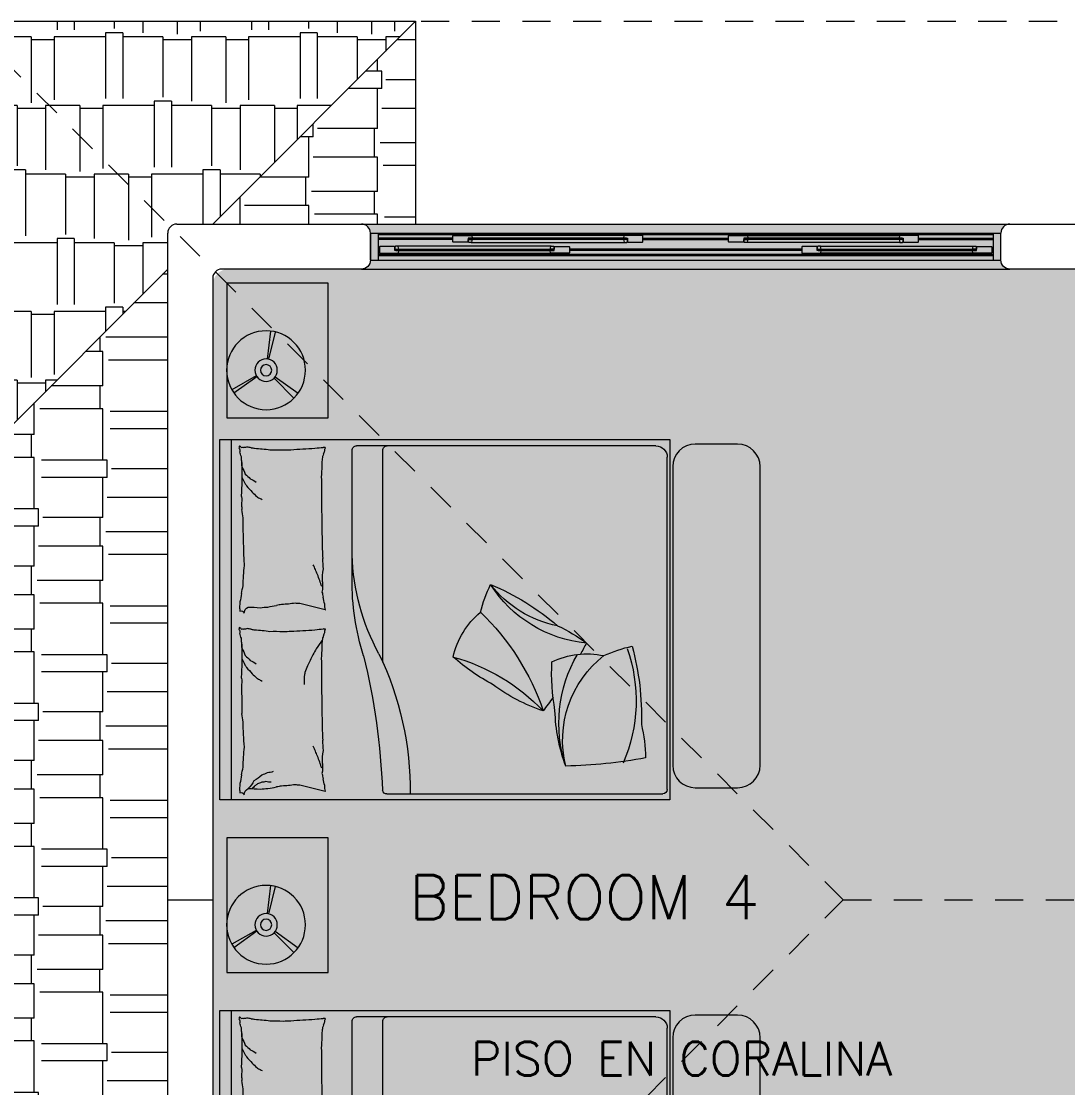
# Model space of a CAD drawing. Header units: metres. Extents: x 8 to 2416, y -346 to 476.
# Drawn here: x 207.661 to 212.309, y -177.247 to -172.513 of the extents above; entities that cross this region are included whole.
import ezdxf

# ---------------------------------------------------------------- set-up
doc = ezdxf.new("R2010")
doc.units = ezdxf.units.M
for name, pattern in [('0', [0]), ('CONTINU', [0]), ('CONTINUA', [0]), ('HIDDEN2', [0.1875, 0.125, -0.0625])]:
    doc.linetypes.add(name, pattern=pattern)
doc.layers.get('0').update_dxf_attribs({"color": 250, "linetype": '0', "lineweight": 20})
for name, color, linetype, lineweight in [('A-DOOR', 35, 'Continuous', 5), ('A-WALL', 250, 'Continuous', 20), ('baños', 140, 'Continuous', 0), ('cristales', 131, 'Continuous', 0), ('MOBILIARIOS', 252, 'Continuous', 0), ('puertas', 42, 'Continuous', 0), ('SE-3', 253, 'Continuous', 5), ('textos', 7, 'Continuous', 0)]:
    doc.layers.add(name, color=color, linetype=linetype, lineweight=lineweight)
doc.layers.add('Techos 1', color=7, linetype='HIDDEN2', lineweight=9, true_color=0x42391a)
doc.layers.add('Techos 2do', color=7, linetype='CONTINUA', lineweight=5, true_color=0x42391a)
doc.styles.get("Standard").update_dxf_attribs({"font": 'arial.ttf', "height": 0.1875})

# ---------------------------------------------------------------- blocks, each defined once
blk = doc.blocks.new('A$Ca0281d7f')
at = {"layer": 'MOBILIARIOS'}
for p, q in [((0.4005522663074998, 1.600000072819), (0.4005522663074714, 7.281900593625323e-08)), ((2.4005522663075, 1.600000072819), (0.4005522663074998, 1.600000072819)), ((0.4627218130564188, 1.571571602576057), (1.792472351629685, 1.571571602576057)), ((2.348180854970565, 7.281900593625323e-08), (2.348180854970565, 1.600000072819)), ((2.4005522663075, 7.281900593625323e-08), (2.4005522663075, 1.600000072819)), ((0.4127218130535084, 0.04581714813807025), (0.4127218130535084, 1.521571602580423)), ((1.675990495328142, 0.6110751425962649), (1.675990495328143, 1.551571602576057)), ((1.812472351629686, 0.9804640567684544), (1.812472351629686, 1.551571602576057)), ((1.962244760886392, 0.8501734682152744), (2.044814889822305, 0.8708299110161022)), ((1.932219182418635, 0.8426619810282716), (1.962244760886392, 0.8501734682152744)), ((1.962244760886392, 0.0441591523149043), (2.044814889822305, 0.06481559510845614)), ((0.4005522663074998, 7.281900593625323e-08), (2.4005522663075, 7.281900593625323e-08)), ((1.658061263160936, 0.02581714814127168), (0.432721813050307, 0.02581714814127167)), ((1.932219182418635, 0.03664766512790152), (1.962244760886392, 0.0441591523149043))]:
    blk.add_line(p, q, dxfattribs=at)
blk.add_lwpolyline([(0.1000016621426312, 1.578946357944119), (0.2883827195614685, 1.578946357944119, -0.414213562373095), (0.3883827195614913, 1.478946357944125), (0.3883827195614913, 0.1536651826133948, -0.414213562373095), (0.2883827195614685, 0.05366518261340048), (0.1000016621426312, 0.05366518261340048, -0.414213562373095), (1.662142608438444e-06, 0.1536651826133948), (1.662142608438444e-06, 1.478946357944125, -0.414213562373095)], format="xyb", close=True, dxfattribs=at)
for centre, radius, start, end in [((0.4627218130564188, 1.521571602580423), 0.05, 90, 180), ((1.655990495328143, 1.551571602576057), 0.02, 0, 90.00000000000001), ((1.792472351629685, 1.551571602576057), 0.02, 0, 90.00000000000001), ((1.930908347000809, 1.564069928611332), 0.001321023312922661, 286.6977659047689, 7.120393671104875), ((1.847289726859458, 1.538367251271609), 0.0874807337156975, 7.120393671104875, 16.22115114788595), ((1.935575146098131, 1.583269481076911), 0.01932936577007352, 260.0016419585787, 286.6977659047689), ((1.921494106864998, 1.244174827773293), 0.3211810663005845, 80.00164195857872, 86.49514232994571), ((2.287216853584255, 1.366557610165671), 0.1983336164097875, 97.68089670962777, 102.1094580315687), ((2.225899812111606, 1.806669367312622), 0.2460324298296742, 278.1334825947088, 282.1094580315687), ((2.289487410454171, 1.596634989265056), 0.03278844727572733, 248.5790157173075, 278.1334825947088), ((2.299965878818625, 1.549715945514379), 0.01559499963616461, 68.57901571730756, 111.990399069729), ((2.309848161633568, 1.565115424385056), 0.004278555704268702, 111.990399069729, 191.8930567863744), ((2.309022423033753, 1.571267352660414), 0.002318503280762332, 250.4360326307888, 11.89305678637437), ((2.339886878407128, 1.547634034245618), 0.02887700087184937, 149.3487451222086, 184.3025398218721), ((2.31446639823946, 1.57301441669091), 0.003419526399010452, 201.7883022298756, 250.4360326307888), ((2.338360548464266, 1.571676129499735), 0.02510997430044378, 184.3025398218721, 201.7883022298756), ((1.865905518397199, 1.514039204254857), 0.07672654245508678, 16.22115114788595, 27.28411723063636), ((1.983729483306092, 1.545559442859428), 0.04528945216353445, 192.869038036524, 207.2841172306364), ((2.089076234065146, 1.533892431713809), 0.14588121229112, 183.5739729966662, 192.869038036524), ((1.250567008232878, -12.05569610660774), 13.63555196031532, 86.49514232994571, 86.94504210728516), ((2.045243904213862, 0.189679265621578), 1.365227436036071, 86.94504210728516, 88.36691135833243), ((2.157885354944597, 0.8754123921270889), 0.6787269722582456, 88.36691135833243, 93.36874860142143), ((2.299263158654071, 0.6490026050768734), 0.9130531557024769, 93.36874860142143, 97.68089670962777), ((1.483450939283216, 1.550247114067076), 0.8207889043864385, 354.7408119783486, 358.0921132532728), ((2.257397857299225, 1.550410010483517), 0.05392039297186392, 329.3487451222086, 354.7408119783486), ((3.110858714099891, 1.507222666167706), 1.164013960197642, 180.2865448048574, 183.5739729966662), ((2.382288261259532, 1.418691676774813), 0.0992050227558066, 143.9136387707705, 164.0647579922563), ((0.8065882715173984, 1.459997491615411), 1.49427168971778, 358.0921132532728, 0.575740773740852), ((2.401054283110284, 1.484416846734291), 0.0992050227585521, 164.0647579922563, 184.2158775759119), ((7.666794500540277, 1.337815658090165), 5.718506036002936, 179.0296215215465, 180.2865448048574), ((2.296662380672501, 1.330170677773765), 0.09920502275485914, 108.4396515788457, 126.1766451282346), ((2.345453839757397, 1.365850094948598), 0.09920502275516621, 126.1766451282346, 143.9136387707705), ((2.508031540223897, 1.322552325221238), 0.2340218361334519, 152.760412370091, 159.1397179883683), ((2.563887685654777, 1.122214762547571), 0.3916486463265963, 136.1884922639235, 141.6114335728958), ((2.349531939174199, 1.358204751241772), 0.07678123187264828, 141.6114335728958, 152.760412370091), ((1.429888372354185, 1.337152876158996), 0.8732080458158228, 0.575740773740852, 4.801845673464552), ((2.306789231989683, 1.157025352050312), 0.2001861671677479, 113.0027692445334, 118.3167638750771), ((2.259620466161437, 1.302986889585497), 0.04931628471404679, 118.3167638750771, 129.0349358862812), ((2.398734358875231, 1.190500771585846), 0.2251969116392901, 129.0349358862812, 136.1884922639235), ((2.592470579221413, 1.333095662655012), 0.2897025545989886, 177.4614144787592, 184.8018456734646), ((15.92763142223353, 0.9969801491801036), 13.9827580160609, 178.7204725811328, 179.5242891090989), ((1.775232713488663, 1.344758116089849), 0.5292819795560268, 349.8101235023769, 353.9133047984918), ((2.453758205673807, 1.281887565414706), 0.1523768302813976, 169.8101235023769, 177.4614144787592), ((-1.477296690793708, 1.251068569847376), 3.77346295666114, 356.7918949885468, 0.0008172723834929364), ((3.157863860725342, 1.015143141442735), 1.216456855347276, 175.3824179551856, 177.3903699312741), ((0.8277370435674589, 1.118930506644887), 0.9852622038361045, 331.4328480126824, 358.1261301516859), ((0.5395216453335934, 1.137904528275016), 1.404763554196242, 355.3824179551855, 357.2509352236394), ((1.307282285067345, 1.337951127535547), 0.738666396783039, 334.6889261581309, 336.5155917176135), ((1.714338121631158, 0.9787187569466766), 0.2300529023409549, 357.2509352236394, 11.55856194959438), ((1.269391019662294, 1.246098731856677), 0.7386663969358387, 338.3422572362051, 340.5720183901779), ((1.288516404428378, 1.294760419144353), 0.7386663968077241, 336.5155917176135, 338.3422572362051), ((1.61348153438405, 0.9502335589725988), 0.6826847311036982, 0, 7.546851360023991), ((0.719037373253792, 1.258608141749764), 0.5655374270383083, 275.3391182013303, 327.6894906361663), ((1.653484976190207, -0.1157259505458484), 1.165187428752571, 113.064163725441, 130.3208599685709), ((0.8089507406057748, 1.252091323567046), 0.4879216160464532, 280.6986460918727, 322.6863775816319), ((0.7089047498612273, 0.7072337159073953), 0.5479890230446335, 13.20342704477801, 27.03622918731887), ((0.7419427912749148, 0.9666026182397616), 1.070619297177309, 342.196632877853, 0.7418357977156923), ((2.089118332181101, 0.9513342684598172), 0.1459110822094432, 173.5659464289486, 191.5585619495943), ((1.250272467209584, 1.19189316936658), 0.7386663969404011, 340.5720183901779, 342.8017791177252), ((2.063013652471568, 0.8845041512989553), 0.2422405746093392, 7.546851360023991, 15.74398358214191), ((1.714920970655953, 0.9375800425635532), 0.229668082843701, 342.6135877437062, 350.5158958166045), ((2.060432404469907, 0.886319071179372), 0.1197367658717637, 162.6135877437062, 173.5659464289486), ((2.60462267284413, 0.9610359939700572), 0.3047651663592303, 188.4371936823337, 195.7439835821419), ((1.664031313260352, 0.888229531251767), 0.2707516457540592, 350.5158958166045, 355.9170601351706), ((2.047963069949333, 0.938467937792069), 0.06771125242053372, 267.3351183681407, 284.0451939094079), ((2.156137928185785, 1.525143366381002), 0.6587817297258798, 261.9949491947997, 267.3351183681407), ((2.192515356183435, 1.17703595107136), 0.3171219007145616, 257.8016206814324, 261.9949491947997), ((1.999976908629037, -0.006459170223621413), 0.8820328122766421, 77.80162068143241, 80.31563361171794), ((2.18634792781188, 0.6516801589908425), 0.203978832723049, 80.31563361171794, 90), ((2.274054945011017, 0.3638280418102511), 0.4918309499015451, 90, 96.23236461263444), ((2.258462450184311, 0.8252339670519575), 0.03418623553405789, 4.400209094151162, 63.41947899331191), ((2.472423875880054, 0.8783412022470145), 0.1611327186373747, 180, 188.4371936823337), ((2.401690473788335, 0.8370283166526349), 0.09039931654700195, 168.7276231168172, 180), ((1.987478650497047, 0.05083347057680776), 1.07980361287772, 133.6305735890338, 161.4287965004251), ((1.014803268453812, 0.556660524157823), 0.3575412638158377, 12.47818912100046, 50.4625377682406), ((1.931304655126155, 0.8427272614656829), 0.0009168542464135526, 355.9170601351706, 104.0449372957391), ((2.305418753422714, 0.8252914324924348), 0.01312400763468531, 63.41947899331191, 168.7276231168172), ((1.212752576489998, 0.1087952108895563), 0.734038826198371, 115.2590094572144, 126.9351438086379), ((1.930908347000809, 0.7580556127109617), 0.001321023312922661, 286.6977659047689, 7.120393671104875), ((1.935575146098131, 0.7772551651692652), 0.01932936577007352, 260.0016419585787, 286.6977659047689), ((1.921494106864998, 0.4381605118729226), 0.3211810663005845, 80.00164195857872, 86.49514232994571), ((2.225899812111606, 1.000655051412252), 0.2460324298296742, 278.1334825947088, 282.1094580315687), ((2.289487410454171, 0.7906206733646854), 0.03278844727572733, 248.5790157173075, 278.1334825947088), ((2.299965878818625, 0.7437016296140087), 0.01559499963616461, 68.57901571730756, 111.990399069729), ((2.309848161633568, 0.7591011084846855), 0.004278555704268702, 111.990399069729, 191.8930567863744), ((2.309022423033753, 0.7652530367527675), 0.002318503280762332, 250.4360326307888, 11.89305678637437), ((2.31446639823946, 0.7670001007905398), 0.003419526399010452, 201.7883022298756, 250.4360326307888), ((2.338360548464266, 0.7656618135993654), 0.02510997430044378, 184.3025398218721, 201.7883022298756), ((1.847289726859458, 0.7323529353712388), 0.0874807337156975, 7.120393671104875, 16.22115114788595), ((1.865905518397199, 0.7080248883544868), 0.07672654245508678, 16.22115114788595, 27.28411723063636), ((1.983729483306092, 0.739545126959058), 0.04528945216353445, 192.869038036524, 207.2841172306364), ((2.089076234065146, 0.7278781158134393), 0.14588121229112, 183.5739729966662, 192.869038036524), ((1.250567008232878, -12.86171042250811), 13.63555196031532, 86.49514232994571, 86.94504210728516), ((2.045243904213862, -0.6163350502787921), 1.365227436036071, 86.94504210728516, 88.36691135833243), ((2.157885354944597, 0.06939807622671879), 0.6787269722582456, 88.36691135833243, 93.36874860142143), ((2.299263158654071, -0.1570117108234967), 0.9130531557024769, 93.36874860142143, 97.68089670962777), ((2.287216853584255, 0.5605432942580251), 0.1983336164097875, 97.68089670962777, 102.1094580315687), ((1.483450939283216, 0.7442327981667063), 0.8207889043864385, 354.7408119783486, 358.0921132532728), ((2.257397857299225, 0.7443956945831474), 0.05392039297186392, 329.3487451222086, 354.7408119783486), ((2.339886878407128, 0.7416197183452482), 0.02887700087184937, 149.3487451222086, 184.3025398218721), ((1.692277236501519, 0.3725672337854206), 1.165187428752538, 164.6277789282897, 181.884475612569), ((1.239371163168522, 0.4390115582167794), 0.6885086632900638, 160.2936131652849, 203.6413989523028), ((0.4604599939066754, 0.1442676555119845), 0.5479890230446278, 64.76704225177608, 78.59984479860805), ((2.713450226017863, 1.724725997820686), 2.197681049768976, 207.9248167912816, 209.379302400377), ((2.562351897781923, 1.096961296189477), 0.7286236185014265, 212.1349795991576, 215.8262850843881), ((3.110858714099891, 0.7012083502600603), 1.164013960197642, 180.2865448048574, 183.5739729966662), ((2.251383145428122, 0.8099680821074458), 0.3126399225708171, 206.4984803909256, 212.1349795991576), ((2.382288261259532, 0.6126773608744429), 0.0992050227558066, 143.9136387707705, 164.0647579922563), ((0.8065882715173984, 0.6539831757150409), 1.49427168971778, 358.0921132532728, 0.575740773740852), ((2.401054283110284, 0.678402530833921), 0.0992050227585521, 164.0647579922563, 184.2158775759119), ((0.7685641858061496, 0.2902744933266234), 0.3575412638158535, 64.04180470951874, 102.0261533727548), ((0.4001470022722566, 0.2637450909273041), 0.477423770499153, 346.1849443967824, 52.00165680441537), ((0.2856818955279374, 0.3396917153180851), 0.6084857367817972, 341.8100456859929, 30.1351208540247), ((1.593916695530475, -0.2048185179852141), 0.8697011065324164, 105.3360114569662, 136.4192719469313), ((0.7150106182253295, 1.37888744980174), 0.9879482404763767, 298.497114200112, 311.0565683714501), ((2.945189197816354, 0.04363191772549069), 1.390272332979946, 154.2426611098885, 180.7342007897885), ((4.770279207360864, -0.08757317867153436), 3.095527693941272, 166.4201152723858, 177.6238450856754), ((7.666794500540277, 0.5318013421825185), 5.718506036002936, 179.0296215215465, 180.2865448048574), ((3.291756822459433, 1.23368023969357), 1.432285134951083, 204.3265278298851, 206.4984803909256), ((2.296662380672501, 0.5241563618733949), 0.09920502275485914, 108.4396515788457, 126.1766451282346), ((2.345453839757397, 0.5598357790482282), 0.09920502275516621, 126.1766451282346, 143.9136387707705), ((2.508031540223897, 0.5165380093208682), 0.2340218361334519, 152.760412370091, 159.1397179883683), ((-0.06184992013544965, 0.5665807781655615), 0.987948240476393, 350.060729459472, 2.620183578971173), ((2.48395849347537, 0.7735057795840135), 0.5066465191820224, 200.6742811174504, 204.3265278298851), ((2.563887685654777, 0.3162004466472013), 0.3916486463265963, 136.1884922639235, 141.6114335728958), ((2.349531939174199, 0.5521904353414016), 0.07678123187264828, 141.6114335728958, 152.760412370091), ((1.429888372354185, 0.5311385602586256), 0.8732080458158228, 0.575740773740852, 4.801845673464552), ((2.080122567605144, 0.5689272904024278), 0.05797391510516451, 184.0827718428247, 200.6742811174504), ((2.297412239969276, 0.5315892275216925), 0.2720537801698949, 176.444800906154, 184.0827718428247), ((2.306789231989683, 0.3510110361499414), 0.2001861671677479, 113.0027692445334, 118.3167638750771), ((2.259620466161437, 0.4969725736851274), 0.04931628471404679, 118.3167638750771, 129.0349358862812), ((2.398734358875231, 0.3844864556854759), 0.2251969116392901, 129.0349358862812, 136.1884922639235), ((2.592470579221413, 0.5270813467473658), 0.2897025545989886, 177.4614144787592, 184.8018456734646), ((0.7159866387610747, 1.142054533290692), 0.7873704550455742, 288.3526557755955, 306.6851189477708), ((15.92763142223353, 0.1909658332797335), 13.9827580160609, 178.7204725811328, 179.5242891090989), ((7.623097816236395, 0.3429673117032905), 5.321714649111766, 178.2785893536982, 179.5730534984846), ((2.713450226017863, 1.724725997820686), 2.197681049769391, 215.296571622571, 217.2418249850506), ((0.1242677700302517, 0.4201192188296857), 0.7873704550456012, 339.9162712835639, 358.2487342976876), ((1.775232713488663, 0.438743800189485), 0.5292819795560268, 349.8101235023769, 353.9133047984918), ((1.242430833162921, 0.1669145812806249), 0.7340388261984049, 166.8226250241524, 178.4987590973946), ((1.247181670086434, 0.3451080789772902), 1.048984595397113, 353.9133047984918, 0), ((3.157863860725342, 0.2091288255423649), 1.216456855347276, 175.3824179551856, 177.3903699312741), ((0.5395216453335934, 0.3318902123746454), 1.404763554196242, 355.3824179551855, 357.2509352236394), ((1.307282285067345, 0.5319368116351768), 0.738666396783039, 334.6889261581309, 336.5155917176135), ((1.714338121631158, 0.1727044410463066), 0.2300529023409549, 357.2509352236394, 11.55856194959438), ((1.269391019662294, 0.4400844159563064), 0.7386663969358387, 338.3422572362051, 340.5720183901779), ((1.288516404428378, 0.488746103243983), 0.7386663968077241, 336.5155917176135, 338.3422572362051), ((1.61348153438405, 0.1442192430722287), 0.6826847311036982, 0, 7.546851360023991), ((0.9095757796404143, 2.346945144552055), 2.197681049768874, 259.4884322622704, 268.8054403603537), ((2.089118332181101, 0.1453199525594471), 0.1459110822094432, 173.5659464289486, 191.5585619495943), ((1.250272467209584, 0.3858788534662096), 0.7386663969404011, 340.5720183901779, 342.8017791177252), ((2.063013652471568, 0.07848983539858523), 0.2422405746093392, 7.546851360023991, 15.74398358214191), ((2.060432404469907, 0.08030475527900194), 0.1197367658717637, 162.6135877437062, 173.5659464289486), ((2.202821795735076, 0.2590783723671564), 0.1399446217354686, 253.4850240281281, 264.368873646946), ((2.253489871124771, 0.2440553979931508), 0.1399446217330947, 242.6011743337098, 253.4850240281281), ((2.312832621531129, 0.2086711799083503), 0.1399446217408161, 224.902383605114, 242.6011743337098), ((2.60462267284413, 0.1550216780696871), 0.3047651663592303, 188.4371936823337, 195.7439835821419), ((1.664031313260352, 0.08221521535139686), 0.2707516457540592, 350.5158958166045, 355.9170601351706), ((1.714920970655953, 0.1315657266631831), 0.229668082843701, 342.6135877437062, 350.5158958166045), ((2.047963069949333, 0.132453621891699), 0.06771125242053372, 267.3351183681407, 284.0451939094079), ((2.156137928185785, 0.7191290504806318), 0.6587817297258798, 261.9949491947997, 267.3351183681407), ((2.192515356183435, 0.3710216351709903), 0.3171219007145616, 257.8016206814324, 261.9949491947997), ((1.999976908629037, -0.8124734861239915), 0.8820328122766421, 77.80162068143241, 80.31563361171794), ((2.172423245226241, 0.1694931877745773), 0.09153263705200516, 270, 284.6851066588472), ((2.18634792781188, -0.1543341569095276), 0.203978832723049, 80.31563361171794, 90), ((2.213708380311004, 0.1341243629603639), 0.05616381224046976, 251.2201011069947, 270), ((2.290096028112316, 0.2687991215234149), 0.2055588306124303, 248.1850764519421, 251.2201011069947), ((2.274054945011017, -0.442186274090119), 0.4918309499015451, 90, 96.23236461263444), ((2.288621753964549, 0.2107218384289524), 0.1510926614711583, 244.6448831645178, 248.1850764519421), ((2.267294238264299, 0.1098850029911489), 0.0526082136424462, 228.5570937573442, 244.6448831645178), ((2.317215637945196, 0.1154941416852751), 0.08985455834404225, 216.2640674223085, 228.5570937573442), ((2.372897710201073, 0.1484010724188636), 0.139944621739241, 207.2035924719159, 224.902383605114), ((2.258462450184311, 0.01921965115158741), 0.03418623553405789, 4.400209094151162, 63.41947899331191), ((2.472423875880054, 0.07232688634664441), 0.1611327186373747, 180, 188.4371936823337), ((2.401690473788335, 0.03101400075226479), 0.09039931654700195, 168.7276231168172, 180), ((0.432721813050307, 0.04581714813807025), 0.02, 180, 270), ((1.658061263160936, 0.04581714813807025), 0.02, 270, 345.3737783331061), ((1.931304655126155, 0.03671294556531279), 0.0009168542464135526, 355.9170601351706, 104.0449372957391), ((2.305418753422714, 0.01927711659206466), 0.01312400763468531, 63.41947899331191, 168.7276231168172)]:
    blk.add_arc(centre, radius, start, end, dxfattribs=at)
blk = doc.blocks.new('A$C8346a57b')
at = {"layer": 'MOBILIARIOS'}
for p, q in [((0.2641287017831928, 0.2603988280359886), (0.2338117486578994, 0.381666640551714)), ((0.2700537463097135, 0.2615055968606725), (0.2545494044825318, 0.3855403314490218)), ((0.2355688094758079, 0.1828297933432736), (0.1338521255747764, 0.1101750191272117)), ((0.2409001439809799, 0.176536363968637), (0.1525117963319644, 0.08814801631962155)), ((0.3169421565980883, 0.1828297933432736), (0.4186588404991198, 0.1101750191272117)), ((0.3196676401421428, 0.1870847561120286), (0.4281980329105863, 0.125067388817854))]:
    blk.add_line(p, q, dxfattribs=at)
blk.add_lwpolyline([(-1.919638179970207e-06, 0.5982902986837644), (0.4499968336383517, 0.5982902986837644), (0.4499968336383517, -6.792788553866558e-11), (-1.919638179970207e-06, -6.792788553866558e-11)], close=True, dxfattribs=at)
for radius in [0.1750000000000007, 0.05000000000000071, 0.02500000000000213]:
    blk.add_circle((0.2762554830405861, 0.2118917030282432), radius, dxfattribs=at)
blk = doc.blocks.new('PL BASE 2N NASAS 09')
at = {"layer": 'A-DOOR'}
for p, q in [((159.2078462701105, -5.211728172700223), (162.0878462222163, -5.211729141267413)), ((159.2478462497151, -5.251687779242314), (159.2818463287272, -5.251687779242314)), ((159.2478463273079, -5.371687781104417), (159.2478462737323, -5.251687779242314)), ((159.281846330908, -5.251687779242314), (159.2818463198535, -5.371687781104417)), ((159.2818463287272, -5.251687779242314), (162.0138461983684, -5.251687856661786)), ((162.0138461954508, -5.251687856661786), (162.0138462099312, -5.37168778110441)), ((162.0138461983684, -5.251687856661786), (162.0478462615466, -5.251687856661786)), ((162.0478462139281, -5.37168778110441), (162.0478462569343, -5.251687856661786)), ((159.6138464034086, -5.264187779645791), (159.6153464034434, -5.26268777961101)), ((159.6138464034086, -5.29118777955625), (159.6138464034086, -5.264187779645791)), ((159.6153464034428, -5.292687779590661), (159.6138464034083, -5.291187779555937)), ((159.6153464034434, -5.26268777961101), (159.6959777892851, -5.262687779609333)), ((159.6803464049509, -5.292687779589411), (159.6153464034428, -5.292687779590661)), ((159.6818464049857, -5.29118777955463), (159.6803464049509, -5.292687779589411)), ((159.6993464053903, -5.273687779864215), (159.6818464049859, -5.273687779865153)), ((159.6818464049859, -5.273687779865153), (159.6818464049857, -5.29118777955463)), ((159.6818464050086, -5.27668777921647), (159.6868464051297, -5.276687779934004)), ((159.6818464050086, -5.276687779934004), (159.6868464051297, -5.27668777921647)), ((159.6868464051297, -5.274687779172407), (159.6928464052401, -5.278687779978068)), ((159.6868464051297, -5.278687779981706), (159.6928464052401, -5.274687779172407)), ((159.6950781023845, -5.293687779867494), (160.3766146895027, -5.293687779867494)), ((159.6959777892851, -5.262687779609333), (159.6978406721717, -5.264143223232448)), ((160.375715002559, -5.262687779607372), (159.6959777893283, -5.262687779607372)), ((159.6978406721717, -5.264143223232448), (159.6998464054019, -5.272187779829434)), ((159.6998464054019, -5.273187779852602), (159.6993464053903, -5.273687779864215)), ((159.6998464054019, -5.272187779829434), (159.6998464054019, -5.273187779852602)), ((160.3738521196574, -5.264143223232448), (160.3718463864271, -5.272187779829434)), ((160.3718463864271, -5.272187779829434), (160.3718463864271, -5.273187779852602)), ((160.3718463864271, -5.273187779852602), (160.3723463864387, -5.273687779864215)), ((160.3723463864387, -5.273687779864215), (160.3898463868431, -5.273687779865153)), ((160.375715002544, -5.262687779609333), (160.3738521196574, -5.264143223232448)), ((160.4563463883856, -5.26268777961101), (160.375715002544, -5.262687779609333)), ((160.3848463867575, -5.274687779172407), (160.3788463865889, -5.278687779978068)), ((160.3848463867575, -5.278687779981706), (160.3788463865889, -5.274687779172407)), ((160.3898463868204, -5.27668777921647), (160.3848463867575, -5.276687779934004)), ((160.3898463868204, -5.276687779934004), (160.3848463867575, -5.27668777921647)), ((160.3898463868431, -5.273687779865153), (160.3898463868433, -5.29118777955463)), ((160.3898463868433, -5.29118777955463), (160.3913463868781, -5.292687779589411)), ((160.3913463868781, -5.292687779589411), (160.4563463883862, -5.292687779590661)), ((160.4578463884204, -5.264187779645791), (160.4563463883856, -5.26268777961101)), ((160.4563463883862, -5.292687779590661), (160.4578463884207, -5.291187779555937)), ((160.4578463884203, -5.29118777955625), (160.4578463884204, -5.264187779645791)), ((160.8378461228413, -5.264187779645791), (160.8393461228761, -5.26268777961101)), ((160.8378461228414, -5.29118777955625), (160.8378461228413, -5.264187779645791)), ((160.8393461228755, -5.292687779590661), (160.837846122841, -5.291187779555937)), ((160.8393461228761, -5.26268777961101), (160.9199775087178, -5.262687779609333)), ((160.9043461243836, -5.292687779589411), (160.8393461228755, -5.292687779590661)), ((160.9058461244184, -5.29118777955463), (160.9043461243836, -5.292687779589411)), ((160.923346124823, -5.273687779864215), (160.9058461244186, -5.273687779865153)), ((160.9058461244186, -5.273687779865153), (160.9058461244184, -5.29118777955463)), ((160.9058461244413, -5.27668777921647), (160.9108461245042, -5.276687779934004)), ((160.9058461244413, -5.276687779934004), (160.9108461245042, -5.27668777921647)), ((160.9108461245042, -5.274687779172407), (160.9168461246728, -5.278687779978068)), ((160.9108461245042, -5.278687779981706), (160.9168461246728, -5.274687779172407)), ((161.6006144088771, -5.293687779867494), (160.919077821759, -5.293687779867494)), ((160.9199775087178, -5.262687779609333), (160.9218403916044, -5.264143223232448)), ((160.9199775087027, -5.262687779607372), (161.5997147219334, -5.262687779607372)), ((160.9218403916044, -5.264143223232448), (160.9238461248346, -5.272187779829434)), ((160.9238461248346, -5.273187779852602), (160.923346124823, -5.273687779864215)), ((160.9238461248346, -5.272187779829434), (160.9238461248346, -5.273187779852602)), ((161.59785183909, -5.264143223232448), (161.5958461058597, -5.272187779829434)), ((161.5958461058597, -5.272187779829434), (161.5958461058597, -5.273187779852602)), ((161.5958461058597, -5.273187779852602), (161.5963461058713, -5.273687779864215)), ((161.5963461058713, -5.273687779864215), (161.6138461062757, -5.273687779865153)), ((161.5997147219766, -5.262687779609333), (161.59785183909, -5.264143223232448)), ((161.6803461078183, -5.26268777961101), (161.5997147219766, -5.262687779609333)), ((161.6088461061319, -5.274687779172407), (161.6028461060216, -5.278687779978068)), ((161.608846106132, -5.278687779981706), (161.6028461060216, -5.274687779172407)), ((161.613846106253, -5.27668777921647), (161.608846106132, -5.276687779934004)), ((161.613846106253, -5.276687779934004), (161.6088461061319, -5.27668777921647)), ((161.6138461062757, -5.273687779865153), (161.613846106276, -5.29118777955463)), ((161.613846106276, -5.29118777955463), (161.6153461063107, -5.292687779589411)), ((161.6153461063107, -5.292687779589411), (161.6803461078188, -5.292687779590661)), ((161.681846107853, -5.264187779645791), (161.6803461078183, -5.26268777961101)), ((161.6803461078188, -5.292687779590661), (161.6818461078533, -5.291187779555937)), ((161.681846107853, -5.29118777955625), (161.681846107853, -5.264187779645791)), ((159.2893463216411, -5.310687811383669), (159.2878463216066, -5.312187811418394)), ((159.2878463216066, -5.312187811418394), (159.2878463216113, -5.339187811332987)), ((159.2878463216069, -5.339187811328539), (159.2893463216416, -5.34068781136332)), ((159.3543463231492, -5.31068781138492), (159.2893463216411, -5.310687811383669)), ((159.2893463216416, -5.34068781136332), (159.3699777074833, -5.340687811364997)), ((159.355846323184, -5.312187811419701), (159.3543463231492, -5.31068781138492)), ((159.3558463231842, -5.329687811109178), (159.355846323184, -5.312187811419701)), ((159.3558463232069, -5.326687811757861), (159.3608463232698, -5.326687811040326)), ((159.3558463232069, -5.326687811040326), (159.3608463232698, -5.326687811757861)), ((159.3733463235886, -5.329687811110116), (159.3558463231842, -5.329687811109178)), ((159.3608463232698, -5.328687811801924), (159.3668463234383, -5.324687810996263)), ((159.3608463232698, -5.324687810992625), (159.3668463234383, -5.328687811801924)), ((160.0506146076428, -5.309687811106837), (159.3690780205246, -5.309687811106837)), ((159.3699777074833, -5.340687811364997), (159.3718405903699, -5.339232367741882)), ((159.3699777074683, -5.340687811366958), (160.049714920699, -5.340687811366958)), ((159.3718405903699, -5.339232367741882), (159.3738463236002, -5.331187811144897)), ((159.3738463236002, -5.330187811121728), (159.3733463235886, -5.329687811110116)), ((159.3738463236002, -5.331187811144897), (159.3738463236002, -5.330187811121728)), ((160.0458463046253, -5.330187811121728), (160.0463463046369, -5.329687811110116)), ((160.0458463046253, -5.331187811144897), (160.0458463046253, -5.330187811121728)), ((160.0478520378556, -5.339232367741882), (160.0458463046253, -5.331187811144897)), ((160.0463463046369, -5.329687811110116), (160.0638463050413, -5.329687811109178)), ((160.0497149207422, -5.340687811364997), (160.0478520378556, -5.339232367741882)), ((160.1303463065839, -5.34068781136332), (160.0497149207422, -5.340687811364997)), ((160.0588463048976, -5.328687811801924), (160.0528463047872, -5.324687810996263)), ((160.0588463048976, -5.324687810992625), (160.0528463047872, -5.328687811801924)), ((160.0638463050186, -5.326687811757861), (160.0588463048976, -5.326687811040326)), ((160.0638463050186, -5.326687811040326), (160.0588463048976, -5.326687811757861)), ((160.0638463050416, -5.312187811419701), (160.0653463050763, -5.31068781138492)), ((160.0638463050413, -5.329687811109178), (160.0638463050416, -5.312187811419701)), ((160.0653463050763, -5.31068781138492), (160.1303463065844, -5.310687811383669)), ((160.1318463066187, -5.312187811418834), (160.1303463065839, -5.310687811384053)), ((160.1318463066187, -5.339187811328539), (160.1303463065839, -5.34068781136332)), ((160.1318463066186, -5.312187811418791), (160.1318463066187, -5.339187811328539)), ((161.1638462046431, -5.312187811418834), (161.1653462046778, -5.310687811384053)), ((161.1638462046431, -5.312187811418791), (161.1638462046431, -5.339187811328539)), ((161.1638462046431, -5.339187811328539), (161.1653462046778, -5.34068781136332)), ((161.2303462061854, -5.31068781138492), (161.1653462046773, -5.310687811383669)), ((161.1653462046778, -5.34068781136332), (161.2459775905195, -5.340687811364997)), ((161.2318462062201, -5.312187811419701), (161.2303462061854, -5.31068781138492)), ((161.2318462062204, -5.329687811109178), (161.2318462062201, -5.312187811419701)), ((161.2318462062431, -5.326687811757861), (161.2368462063641, -5.326687811040326)), ((161.2318462062431, -5.326687811040326), (161.2368462063641, -5.326687811757861)), ((161.2493462066248, -5.329687811110116), (161.2318462062204, -5.329687811109178)), ((161.2368462063641, -5.328687811801924), (161.2428462064745, -5.324687810996263)), ((161.2368462063641, -5.324687810992625), (161.2428462064745, -5.328687811801924)), ((161.2450779036189, -5.309687811106837), (161.9266144907371, -5.309687811106837)), ((161.2459775905195, -5.340687811364997), (161.2478404734061, -5.339232367741882)), ((161.9257148037934, -5.340687811366958), (161.2459775905627, -5.340687811366958)), ((161.2478404734061, -5.339232367741882), (161.2498462066364, -5.331187811144897)), ((161.2498462066364, -5.330187811121728), (161.2493462066248, -5.329687811110116)), ((161.2498462066364, -5.331187811144897), (161.2498462066364, -5.330187811121728)), ((161.9218461876615, -5.330187811121728), (161.9223461876731, -5.329687811110116)), ((161.9218461876615, -5.331187811144897), (161.9218461876615, -5.330187811121728)), ((161.9238519208917, -5.339232367741882), (161.9218461876615, -5.331187811144897)), ((161.9223461876731, -5.329687811110116), (161.9398461880774, -5.329687811109178)), ((161.9257148037783, -5.340687811364997), (161.9238519208917, -5.339232367741882)), ((162.00634618962, -5.34068781136332), (161.9257148037783, -5.340687811364997)), ((161.9348461879919, -5.328687811801924), (161.9288461878234, -5.324687810996263)), ((161.9348461879919, -5.324687810992625), (161.9288461878234, -5.328687811801924)), ((161.9398461880548, -5.326687811757861), (161.9348461879919, -5.326687811040326)), ((161.9398461880548, -5.326687811040326), (161.9348461879919, -5.326687811757861)), ((161.9398461880777, -5.312187811419701), (161.9413461881125, -5.31068781138492)), ((161.9398461880774, -5.329687811109178), (161.9398461880777, -5.312187811419701)), ((161.9413461881125, -5.31068781138492), (162.0063461896206, -5.310687811383669)), ((162.0063461896206, -5.310687811383669), (162.0078461896551, -5.312187811418394)), ((162.0078461896548, -5.339187811328539), (162.00634618962, -5.34068781136332)), ((162.0078461896551, -5.312187811418394), (162.0078461896503, -5.339187811332987)), ((159.2478463230579, -5.371687781104417), (159.2818463227443, -5.371687781104417)), ((159.2818463213325, -5.351687811363544), (162.0138462057631, -5.351687811363544)), ((159.2818463287272, -5.371687781104416), (162.0138461983684, -5.371687858523888)), ((162.0138462099312, -5.37168778110441), (162.0478462585484, -5.37168778110441)), ((159.2078463135494, -5.411728172700233), (162.087529652632, -5.411726697949229))]:
    blk.add_line(p, q, dxfattribs=at)
at = {"layer": 'A-DOOR', "color": 8}
for p, q in [((159.2818463185935, -5.257687779227606), (162.0138461988121, -5.257687856718082)), ((159.6138464034086, -5.274688794425625), (159.2818463270264, -5.274688681098436)), ((159.6138464034086, -5.280687779670455), (159.2818463265828, -5.28068766634328)), ((160.4578463884786, -5.274688794425625), (160.8378461228413, -5.274688692175598)), ((160.4578463884786, -5.280687779670455), (160.8378461228413, -5.280687677420442)), ((161.681846123687, -5.274688794425625), (162.0138462000693, -5.274688681098436)), ((161.681846123687, -5.280687779670455), (162.0138462005129, -5.28068766634328)), ((159.2818463231397, -5.345687811363543), (162.0138462053195, -5.345687811363543)), ((161.1638462046431, -5.322687822003598), (160.1318463066186, -5.322687821107959)), ((161.1638462046431, -5.328687026617356), (160.1318463066186, -5.328686692305478))]:
    blk.add_line(p, q, dxfattribs=at)
at = {"layer": 'A-DOOR'}
for points in [[(159.6818464050086, -5.276687779220108), (159.6868464051297, -5.276687779220108), (159.6868464051297, -5.276687779934004), (159.6818464050086, -5.276687779934004)], [(160.3848463867575, -5.274687779172407), (159.6868464051297, -5.274687779172407), (159.6868464051297, -5.278687779264171), (160.3848463867575, -5.278687779264171)], [(159.6868464051297, -5.274687779172407), (159.6928464052401, -5.274687779172407), (159.6928464052401, -5.278687779981706), (159.6868464051297, -5.278687779981706)], [(159.6993464054324, -5.273687779864272), (159.6873464051534, -5.273687779864272), (159.6873464051534, -5.274687779886303), (159.6993464054324, -5.274687779886303)], [(159.6993464054324, -5.278687779264171), (159.6873464051534, -5.278687779264171), (159.6873464051534, -5.279687779289841), (159.6993464054324, -5.279687779289841)], [(159.6928464052401, -5.274687779172407), (159.6978464053611, -5.274687779172407), (159.6978464053611, -5.278687779981706), (159.6928464052401, -5.278687779981706)], [(160.3723463864548, -5.273687779864272), (160.3843463867338, -5.273687779864272), (160.3843463867338, -5.274687779886303), (160.3723463864548, -5.274687779886303)], [(160.3723463864548, -5.278687779264171), (160.3843463867338, -5.278687779264171), (160.3843463867338, -5.279687779289841), (160.3723463864548, -5.279687779289841)], [(160.3788463865889, -5.274687779172407), (160.3738463864679, -5.274687779172407), (160.3738463864679, -5.278687779981706), (160.3788463865889, -5.278687779981706)], [(160.3848463867575, -5.274687779172407), (160.3788463865889, -5.274687779172407), (160.3788463865889, -5.278687779981706), (160.3848463867575, -5.278687779981706)], [(160.3898463868204, -5.276687779220108), (160.3848463867575, -5.276687779220108), (160.3848463867575, -5.276687779934004), (160.3898463868204, -5.276687779934004)], [(160.9058461244413, -5.276687779220108), (160.9108461245042, -5.276687779220108), (160.9108461245042, -5.276687779934004), (160.9058461244413, -5.276687779934004)], [(160.9108461245042, -5.274687779172407), (160.9168461246728, -5.274687779172407), (160.9168461246728, -5.278687779981706), (160.9108461245042, -5.278687779981706)], [(160.9108461245042, -5.274687779172407), (161.6088461061319, -5.274687779172407), (161.6088461061319, -5.278687779264171), (160.9108461245042, -5.278687779264171)], [(160.9233461248069, -5.273687779864272), (160.9113461245279, -5.273687779864272), (160.9113461245279, -5.274687779886303), (160.9233461248069, -5.274687779886303)], [(160.9233461248069, -5.278687779264171), (160.9113461245279, -5.278687779264171), (160.9113461245279, -5.279687779289841), (160.9233461248069, -5.279687779289841)], [(160.9168461246728, -5.274687779172407), (160.9218461247938, -5.274687779172407), (160.9218461247938, -5.278687779981706), (160.9168461246728, -5.278687779981706)], [(161.5963461058293, -5.273687779864272), (161.6083461061082, -5.273687779864272), (161.6083461061082, -5.274687779886303), (161.5963461058293, -5.274687779886303)], [(161.5963461058293, -5.278687779264171), (161.6083461061082, -5.278687779264171), (161.6083461061082, -5.279687779289841), (161.5963461058293, -5.279687779289841)], [(161.6028461060216, -5.274687779172407), (161.5978461059005, -5.274687779172407), (161.5978461059005, -5.278687779981706), (161.6028461060216, -5.278687779981706)], [(161.6088461061319, -5.274687779172407), (161.6028461060216, -5.274687779172407), (161.6028461060216, -5.278687779981706), (161.608846106132, -5.278687779981706)], [(161.613846106253, -5.276687779220108), (161.6088461061319, -5.276687779220108), (161.608846106132, -5.276687779934004), (161.613846106253, -5.276687779934004)], [(159.3558463232069, -5.326687811754223), (159.3608463232698, -5.326687811754223), (159.3608463232698, -5.326687811040326), (159.3558463232069, -5.326687811040326)], [(159.3608463232698, -5.328687811801924), (159.3668463234383, -5.328687811801924), (159.3668463234383, -5.324687810992625), (159.3608463232698, -5.324687810992625)], [(159.3608463232698, -5.328687811801924), (160.0588463048976, -5.328687811801924), (160.0588463048976, -5.324687811710159), (159.3608463232698, -5.324687811710159)], [(159.3733463235724, -5.324687811710159), (159.3613463232935, -5.324687811710159), (159.3613463232935, -5.32368781168449), (159.3733463235724, -5.32368781168449)], [(159.3733463235724, -5.329687811110059), (159.3613463232935, -5.329687811110059), (159.3613463232935, -5.328687811088027), (159.3733463235724, -5.328687811088027)], [(159.3668463234383, -5.328687811801924), (159.3718463235594, -5.328687811801924), (159.3718463235594, -5.324687810992625), (159.3668463234383, -5.324687810992625)], [(160.0463463045949, -5.324687811710159), (160.0583463048738, -5.324687811710159), (160.0583463048738, -5.32368781168449), (160.0463463045949, -5.32368781168449)], [(160.0463463045949, -5.329687811110059), (160.0583463048738, -5.329687811110059), (160.0583463048738, -5.328687811088027), (160.0463463045949, -5.328687811088027)], [(160.0528463047872, -5.328687811801924), (160.0478463046661, -5.328687811801924), (160.0478463046661, -5.324687810992625), (160.0528463047872, -5.324687810992625)], [(160.0588463048976, -5.328687811801924), (160.0528463047872, -5.328687811801924), (160.0528463047872, -5.324687810992625), (160.0588463048976, -5.324687810992625)], [(160.0638463050186, -5.326687811754223), (160.0588463048976, -5.326687811754223), (160.0588463048976, -5.326687811040326), (160.0638463050186, -5.326687811040326)], [(161.2318462062431, -5.326687811754223), (161.2368462063641, -5.326687811754223), (161.2368462063641, -5.326687811040326), (161.2318462062431, -5.326687811040326)], [(161.9348461879919, -5.328687811801924), (161.2368462063641, -5.328687811801924), (161.2368462063641, -5.324687811710159), (161.9348461879919, -5.324687811710159)], [(161.2368462063641, -5.328687811801924), (161.2428462064745, -5.328687811801924), (161.2428462064745, -5.324687810992625), (161.2368462063641, -5.324687810992625)], [(161.2493462066668, -5.324687811710159), (161.2373462063879, -5.324687811710159), (161.2373462063879, -5.32368781168449), (161.2493462066668, -5.32368781168449)], [(161.2493462066668, -5.329687811110059), (161.2373462063879, -5.329687811110059), (161.2373462063879, -5.328687811088027), (161.2493462066668, -5.328687811088027)], [(161.2428462064745, -5.328687811801924), (161.2478462065956, -5.328687811801924), (161.2478462065956, -5.324687810992625), (161.2428462064745, -5.324687810992625)], [(161.9223461876892, -5.324687811710159), (161.9343461879682, -5.324687811710159), (161.9343461879682, -5.32368781168449), (161.9223461876892, -5.32368781168449)], [(161.9223461876892, -5.329687811110059), (161.9343461879682, -5.329687811110059), (161.9343461879682, -5.328687811088027), (161.9223461876892, -5.328687811088027)], [(161.9288461878234, -5.328687811801924), (161.9238461877023, -5.328687811801924), (161.9238461877023, -5.324687810992625), (161.9288461878234, -5.324687810992625)], [(161.9348461879919, -5.328687811801924), (161.9288461878234, -5.328687811801924), (161.9288461878234, -5.324687810992625), (161.9348461879919, -5.324687810992625)], [(161.9398461880548, -5.326687811754223), (161.9348461879919, -5.326687811754223), (161.9348461879919, -5.326687811040326), (161.9398461880548, -5.326687811040326)]]:
    blk.add_lwpolyline(points, close=True, dxfattribs=at)
for points in [[(159.6839950304092, -5.292187779882521, 0.341998711879526), (159.6820585386902, -5.290687779856352), (159.6818464066837, -5.290353868110696), (159.6818464066006, -5.280687779625548), (159.6828464066151, -5.279687779597918), (159.6998464070135, -5.279687779522373), (159.6998464070157, -5.280187779533971), (159.6965269911535, -5.292576008403469, -0.339454260104197), (159.6950781023788, -5.293687779868019), (159.6859315221249, -5.293687779908662, -0.34199871187953)], [(160.3876977614198, -5.292187779882521, -0.341998711879526), (160.3896342531388, -5.290687779856352), (160.3898463851453, -5.290353868110696), (160.3898463852285, -5.280687779625548), (160.3888463852139, -5.279687779597918), (160.3718463848155, -5.279687779522373), (160.3718463848133, -5.280187779533971), (160.3751658006755, -5.292576008403469, 0.339454260104197), (160.3766146894502, -5.293687779868019), (160.3857612697041, -5.293687779908662, 0.34199871187953)], [(160.9079947498419, -5.292187779882521, 0.341998711879526), (160.9060582581229, -5.290687779856352), (160.9058461261164, -5.290353868110696), (160.9058461260333, -5.280687779625548), (160.9068461260478, -5.279687779597918), (160.9238461264462, -5.279687779522373), (160.9238461264484, -5.280187779533971), (160.9205267105862, -5.292576008403469, -0.339454260104197), (160.9190778218114, -5.293687779868019), (160.9099312415576, -5.293687779908662, -0.34199871187953)], [(161.6116974808525, -5.292187779882521, -0.341998711879526), (161.6136339725715, -5.290687779856352), (161.6138461045779, -5.290353868110696), (161.6138461046611, -5.280687779625548), (161.6128461046465, -5.279687779597918), (161.5958461042481, -5.279687779522373), (161.5958461042459, -5.280187779533971), (161.5991655201082, -5.292576008403469, 0.339454260104197), (161.6006144088829, -5.293687779868019), (161.6097609891367, -5.293687779908662, 0.34199871187953)], [(159.3579949486074, -5.311187811091809, -0.341998711879526), (159.3560584568884, -5.312687811117964), (159.355846324882, -5.313021722863635), (159.3558463247988, -5.322687811348782), (159.3568463248134, -5.323687811376399), (159.3738463252118, -5.323687811451943), (159.373846325214, -5.323187811440359), (159.3705269093518, -5.310799582570848, 0.339454260104197), (159.369078020577, -5.309687811106297), (159.3599314403232, -5.309687811065654, 0.34199871187953)], [(160.0616976796181, -5.311187811091809, 0.341998711879526), (160.0636341713371, -5.312687811117964), (160.0638463033436, -5.313021722863635), (160.0638463034267, -5.322687811348782), (160.0628463034122, -5.323687811376399), (160.0458463030137, -5.323687811451943), (160.0458463030115, -5.323187811440359), (160.0491657188738, -5.310799582570848, -0.339454260104197), (160.0506146076485, -5.309687811106297), (160.0597611879024, -5.309687811065654, -0.34199871187953)], [(161.2339948316436, -5.311187811091809, -0.341998711879526), (161.2320583399246, -5.312687811117964), (161.2318462079182, -5.313021722863635), (161.231846207835, -5.322687811348782), (161.2328462078496, -5.323687811376399), (161.249846208248, -5.323687811451943), (161.2498462082502, -5.323187811440359), (161.2465267923879, -5.310799582570848, 0.339454260104197), (161.2450779036132, -5.309687811106297), (161.2359313233594, -5.309687811065654, 0.34199871187953)], [(161.9376975626542, -5.311187811091809, 0.341998711879526), (161.9396340543732, -5.312687811117964), (161.9398461863797, -5.313021722863635), (161.9398461864628, -5.322687811348782), (161.9388461864483, -5.323687811376399), (161.9218461860499, -5.323687811451943), (161.9218461860476, -5.323187811440359), (161.9251656019099, -5.310799582570848, -0.339454260104197), (161.9266144906846, -5.309687811106297), (161.9357610709385, -5.309687811065654, -0.34199871187953)]]:
    blk.add_lwpolyline(points, format="xyb", close=True, dxfattribs=at)
at = {"layer": 'A-DOOR', "color": 7}
for points in [[(160.3848463867575, -5.278687779981706), (159.6868464051297, -5.278687779981706), (159.6868464051297, -5.274687779886303), (160.3848463867575, -5.274687779886303)], [(160.9108461245042, -5.278687779981706), (161.608846106132, -5.278687779981706), (161.608846106132, -5.274687779886303), (160.9108461245042, -5.274687779886303)], [(159.3608463232698, -5.324687810992625), (160.0588463048976, -5.324687810992625), (160.0588463048976, -5.328687811088027), (159.3608463232698, -5.328687811088027)], [(161.9348461879919, -5.324687810992625), (161.2368462063641, -5.324687810992625), (161.2368462063641, -5.328687811088027), (161.9348461879919, -5.328687811088027)]]:
    blk.add_lwpolyline(points, close=True, dxfattribs=at)
at = {"layer": 'A-WALL'}
for p, q in [((158.3875462251963, -5.211728172700219), (159.2078462701105, -5.211728172700223)), ((162.0878462222163, -5.211729141267413), (163.157546288995, -5.211728207613033))]:
    blk.add_line(p, q, dxfattribs=at)
for points in [[(159.2478462701104, -5.251728158220579), (159.2478463135494, -5.371728158220588, -0.4142136683978062), (159.2078463135494, -5.411728172700233), (158.5875462251965, -5.411728172700236, 0.4142135623730932), (158.5475462251965, -5.451728172700236), (158.5475462251965, -10.97172843951123, 0.4142161672951116), (158.5875465809465, -11.01172843950965), (160.4078458231658, -11.01171047413736, -0.4142160623262013), (160.4478461789159, -11.05171045980035), (160.4478462219263, -11.1717220581239, -0.4142128514885198), (160.4078463333462, -11.21172207245917), (158.3875463366161, -11.21172825626488, -0.4142143782267747), (158.3475462251961, -11.17172825626503), (158.3475462251963, -5.251728172700219)], [(162.8975463272299, -5.451728172700243), (162.8975463272299, -5.521728172700445, -0.4142135623730371), (162.8575463272299, -5.561728172700445), (162.78754632723, -5.561728172700445, -0.4142135623728869), (162.74754632723, -5.521728172700473), (162.74754632723, -5.451728172700189, 0.4142135623729301), (162.70754632723, -5.411728172700212), (162.0878461997877, -5.411727950608562, -0.4142135623730551), (162.0478462141232, -5.371727936273138), (162.047846257129, -5.251729126931971)]]:
    blk.add_lwpolyline(points, format="xyb", dxfattribs=at)
for centre, start, end in [((158.3875462251963, -5.251728172700219), 89.99999999999964, 179.9999999999989), ((159.2078462701105, -5.251728172700223), 2.074056297555578e-05, 89.99999999999977), ((162.087846257129, -5.251729141267398), 90.00005000883625, 179.9999794660134)]:
    blk.add_arc(centre, 0.04, start, end, dxfattribs=at)
at = {"layer": 'cristales', "const_width": 0.004000000000000001}
for points in [[(160.3738463864679, -5.276687779577056), (159.6978464053611, -5.276687779577056)], [(160.9218461247938, -5.276687779577056), (161.5978461059005, -5.276687779577056)], [(159.3718463235594, -5.326687811397274), (160.0478463046661, -5.326687811397274)], [(161.9238461877023, -5.326687811397274), (161.2478462065956, -5.326687811397274)]]:
    blk.add_lwpolyline(points, dxfattribs=at)
at = {"layer": 'Techos 1', "linetype": 'ByBlock'}
for p, q in [((149.6475462980298, -4.311728172700249), (159.4475462980297, -4.311728172700249)), ((159.4475462980297, -4.311728172700249), (158.5475462980298, -5.211728172700219)), ((159.4475462980297, -4.311728172700249), (159.4475462980336, -5.211728172609583)), ((158.3475462251963, -5.411728245533676), (155.3475462980297, -8.411728172700329))]:
    blk.add_line(p, q, dxfattribs=at)
at = {"layer": 'Techos 1'}
for p, q in [((157.4475462251962, -4.311728172737816), (161.3475462251966, -8.211728172736628)), ((157.447546261613, -4.311728172737816), (185.4975462980297, -4.311728172737475)), ((157.4475462251965, -12.11172817273746), (161.3475462251966, -8.211728172736628)), ((161.3475462251966, -8.211728172736628), (176.0975462980299, -8.211728172736743))]:
    blk.add_line(p, q, dxfattribs=at)
at = {"layer": 'Techos 1', "linetype": 'CONTINU'}
blk.add_line((159.4475462980296, -4.31172817273756), (158.5475462980297, -5.211728172737594), dxfattribs=at)
at = {"layer": 'baños', "linetype": 'Continuous', "flags": 8}
for tag, p in [('MODELNUMBER', (167.1329024166141, -5.630616461235325, 2.857834639711941e-07)), ('TRADENAME', (167.1329024166694, -5.630658418648187, 2.857834639711941e-07)), ('MATERIAL', (167.132902416781, -5.630742991131916, 2.857834639711941e-07)), ('PRODUCT', (167.1329024167253, -5.630700704890165, 2.857834639711941e-07)), ('MODELNUMBER', (168.3076463902173, -5.630616461235325, 2.857834639711941e-07)), ('TRADENAME', (168.3076463902726, -5.630658418648187, 2.857834639711941e-07)), ('MATERIAL', (168.3076463903842, -5.630742991131916, 2.857834639711941e-07)), ('PRODUCT', (168.3076463903285, -5.630700704890165, 2.857834639711941e-07))]:
    blk.add_attdef(tag, p, '', height=2.537174511142602e-05, rotation=180.0000755047861, dxfattribs=at)
at = {"layer": 'textos', "insert": (159.2867183991561, -8.298050266886634), "char_height": 0.195, "width": 3.404876511770499, "attachment_point": 7}
blk.add_mtext('{\\Fromans|c0; BEDROOM 4}', dxfattribs=at)
blk = doc.blocks.new('PL MUEBLES 2N NASAS 09')
at = {"layer": 'Techos 2do'}
h = blk.add_hatch(dxfattribs=at)
h.set_pattern_fill('AR-RSHKE', color=256, scale=0.001, angle=180)
h.set_pattern_definition([(180, (0.009522626546072388, 45.04422288034681), (-0.6477, -0.3048), [0.1524, -0.127, 0.1778, -0.0762, 0.2286, -0.1016]), (180, (-0.1428773734538709, 45.03152288034681), (-0.6477, -0.3048), [0.127, -0.4826, 0.1016, -0.1524]), (180, (-0.447677373453871, 45.0632728803468), (-0.6477, -0.3048), [0.0762, -0.7874]), (270, (0.009522626546072388, 45.04422288034681), (0.2159, -0.3048), [0.2921, -0.9271]), (270, (-0.1428773734538709, 45.04422288034681), (0.2159, -0.3048), [0.28575, -0.9334500000000001]), (270, (-0.2698773734539373, 45.04422288034681), (0.2159, -0.3048), [0.2667, -0.9525]), (270, (-0.447677373453871, 45.0632728803468), (0.2159, -0.3048), [0.2921, -0.9271]), (270, (-0.5238773734538995, 45.0632728803468), (0.2159, -0.3048), [0.2921, -0.9271]), (270, (-0.7524773734538712, 45.04422288034681), (0.2159, -0.3048), [0.2794, -0.9398])])
edge = h.paths.add_edge_path()
edge.add_line((199.5618248827707, 58.40527913502205), (203.6618248827708, 54.30527913502214))
edge.add_line((203.6618248827708, 54.30527913502214), (205.2618248827707, 54.30527913502191))
edge.add_line((205.2618248827707, 54.30527913502191), (208.2618248099372, 57.30527906218862))
edge.add_line((208.2618248099372, 57.30527906218862), (208.2618248099373, 57.4352790704941))
edge.add_arc((208.3318248099373, 57.43527913502208), 0.07000000000002292, 90.00000000002319, 180.0000528168712, ccw=False)
edge.add_line((208.3318248099373, 57.50527913502208), (208.4622370968168, 57.50527913494713))
edge.add_line((208.4622370968168, 57.50527913494713), (209.3618248827706, 58.40486692090094))
edge.add_line((209.3618248827706, 58.40486692090094), (199.5618248827707, 58.40527913502205))
h = blk.add_hatch(dxfattribs=at)
h.set_pattern_fill('AR-RSHKE', color=256, scale=0.001, angle=89.99726127337999)
h.set_pattern_definition([(89.99726127337999, (208.9486086326419, 54.50616516572589), (-0.3047690397233976, 0.6477145686381295), [0.1524, -0.127, 0.1778, -0.0762, 0.2286, -0.1016]), (89.99726127337999, (208.9359159173455, 54.65856577260919), (-0.3047690397233976, 0.6477145686381295), [0.127, -0.4826, 0.1016, -0.1524]), (89.99726127337999, (208.9676804866873, 54.96336425461746), (-0.3047690397233976, 0.6477145686381295), [0.0762, -0.7874]), (179.99726127338, (208.9486086326419, 54.50616516572589), (-0.3048103196279253, -0.215885430375285), [0.2921, -0.9271]), (179.99726127338, (208.948615917331, 54.65856516555178), (-0.3048103196279253, -0.215885430375285), [0.28575, -0.9334500000000001]), (179.99726127338, (208.9486219879052, 54.78556516540669), (-0.3048103196279253, -0.215885430375285), [0.2667, -0.9525]), (179.99726127338, (208.9676804866873, 54.96336425461746), (-0.3048103196279253, -0.215885430375285), [0.2921, -0.9271]), (179.99726127338, (208.9676841290318, 55.0395642545304), (-0.3048103196279253, -0.215885430375285), [0.2921, -0.9271]), (179.99726127338, (208.9486450560871, 55.26816516485539), (-0.3048103196279253, -0.215885430375285), [0.2794, -0.9398])])
h.paths.add_polyline_path([(208.2618247453668, 51.50527913498473), (209.4118248182427, 51.50527913498473), (209.3618248827707, 50.20527913502206), (205.2618248827707, 54.30527913502191), (208.2618248099372, 57.30527906218862), (208.2618247454092, 54.20527913498935)])
h.paths.add_polyline_path([(208.4622370968917, 57.50527913502208), (209.3622370968167, 58.40527913498474), (209.3622370968167, 57.50527913498473)])
at = {"layer": 'puertas'}
blk.add_line((208.2618247454092, 54.50527913498476), (208.4618247454094, 54.50527913498473), dxfattribs=at)
blk.add_blockref('PL BASE 2N NASAS 09', (49.91427858474094, 62.7170073077223))
at = {"layer": 'MOBILIARIOS', "xscale": -1}
for name, p in [('A$C8346a57b', (208.9746101735319, 56.64428072007246)), ('A$Ca0281d7f', (210.8929242788475, 54.94922410039106)), ('A$C8346a57b', (208.9746101735319, 54.1824726312781)), ('A$Ca0281d7f', (210.8929242788474, 52.41418257457079))]:
    blk.add_blockref(name, p, dxfattribs=at)

msp = doc.modelspace()

# ---------------------------------------------------------------- hatches: boundary and pattern name
at = {"layer": 'SE-3', "true_color": 0xffc78f, "transparency": 33554483}
h = msp.add_hatch(color=31, dxfattribs=at)
h.dxf.hatch_style = 1
edge = h.paths.add_edge_path()
edge.add_arc((208.5818248827703, -173.6832251011051), 0.07000000000000739, 90.00000000001171, 179.9999999999767, ccw=False)
edge.add_line((208.5818248827703, -173.6132251011051), (209.1718249489104, -173.6132251011051))
edge.add_arc((209.1710773221356, -173.5714201704058), 0.04181161533084772, 271.0245512269245, 372.9533746689038)
edge.add_line((209.2118249489104, -173.562047759361), (209.2118249489104, -173.4532251011051))
edge.add_arc((209.1718249489104, -173.4532251011051), 0.03999999999996362, 0, 90.00000000004071)
edge.add_line((209.1718249489104, -173.4132251011052), (212.0518249426377, -173.4132251018434))
edge.add_arc((212.0518249429139, -173.4532251028549), 0.04000000101152068, 90.00000039554904, 179.9999993997963)
edge.add_line((212.0118249419024, -173.4532251024359), (212.0118249419024, -173.5732251011525))
edge.add_arc((212.0518249419024, -173.5732251011524), 0.04000000000004889, 180.0000000000407, 270.0000000040711)
edge.add_line((212.0518249419053, -173.6132251011525), (212.6718249119679, -173.613225101108))
edge.add_arc((212.6718249119708, -173.6532251011079), 0.03999999999996362, -4.069988790433854e-11, 90.00000000415253, ccw=False)
edge.add_line((212.7118249119708, -173.6532251011079), (212.7118249428938, -178.0732748387395))
edge.add_arc((212.7518249119709, -178.073225101105), 0.0400000000000024, 180.0712439318108, 265.8405467224592)
edge.add_line((212.7489236157504, -178.1131197433548), (212.821824911971, -178.113225101105))
edge.add_arc((212.8218249119709, -178.073225101105), 0.04000000000004889, 270.0000000000407, 359.9999999999186)
edge.add_line((212.861824911971, -178.073225101105), (212.8617969129901, -179.1017287273118))
edge.add_arc((212.8218249119712, -179.1032251011052), 0.03999999999980439, 2.143897821453419, 90.00000000028498)
edge.add_line((212.821824911971, -179.0632251011054), (212.7518249119709, -179.0632251011054))
edge.add_arc((212.751824911971, -179.1032251011055), 0.04000000000002046, 90.00000000004071, 177.6870260030626)
edge.add_line((212.7118575006871, -179.1016107791837), (212.711824911971, -179.1732251011393))
edge.add_arc((212.6718249119709, -179.1732251011393), 0.04000000000007731, 279.36270235509926, 359.9999999999186, ccw=False)
edge.add_line((212.678332260053, -179.2126922320325), (208.5818248827667, -179.2132250990873))
edge.add_arc((208.5818248827667, -179.1432250990872), 0.0700000000000216, 180, 269.99999999997675, ccw=False)
edge.add_line((208.5118248827667, -179.1432250990872), (208.5118248827703, -173.6832251011051))

# ---------------------------------------------------------------- block references
msp.add_blockref('PL MUEBLES 2N NASAS 09', (0.05000000000003979, -230.9185042361272))

# ---------------------------------------------------------------- texts
at = {"layer": 'textos', "color": 5, "insert": (212.7139856870069, -177.4437635578135), "char_height": 0.15, "width": 4.239917131042262, "attachment_point": 9}
msp.add_mtext('\\pxqc;{\\Fromans|c0;PISO EN CORALINA ^J30X60}', dxfattribs=at)

doc.saveas('drawing.dxf')
